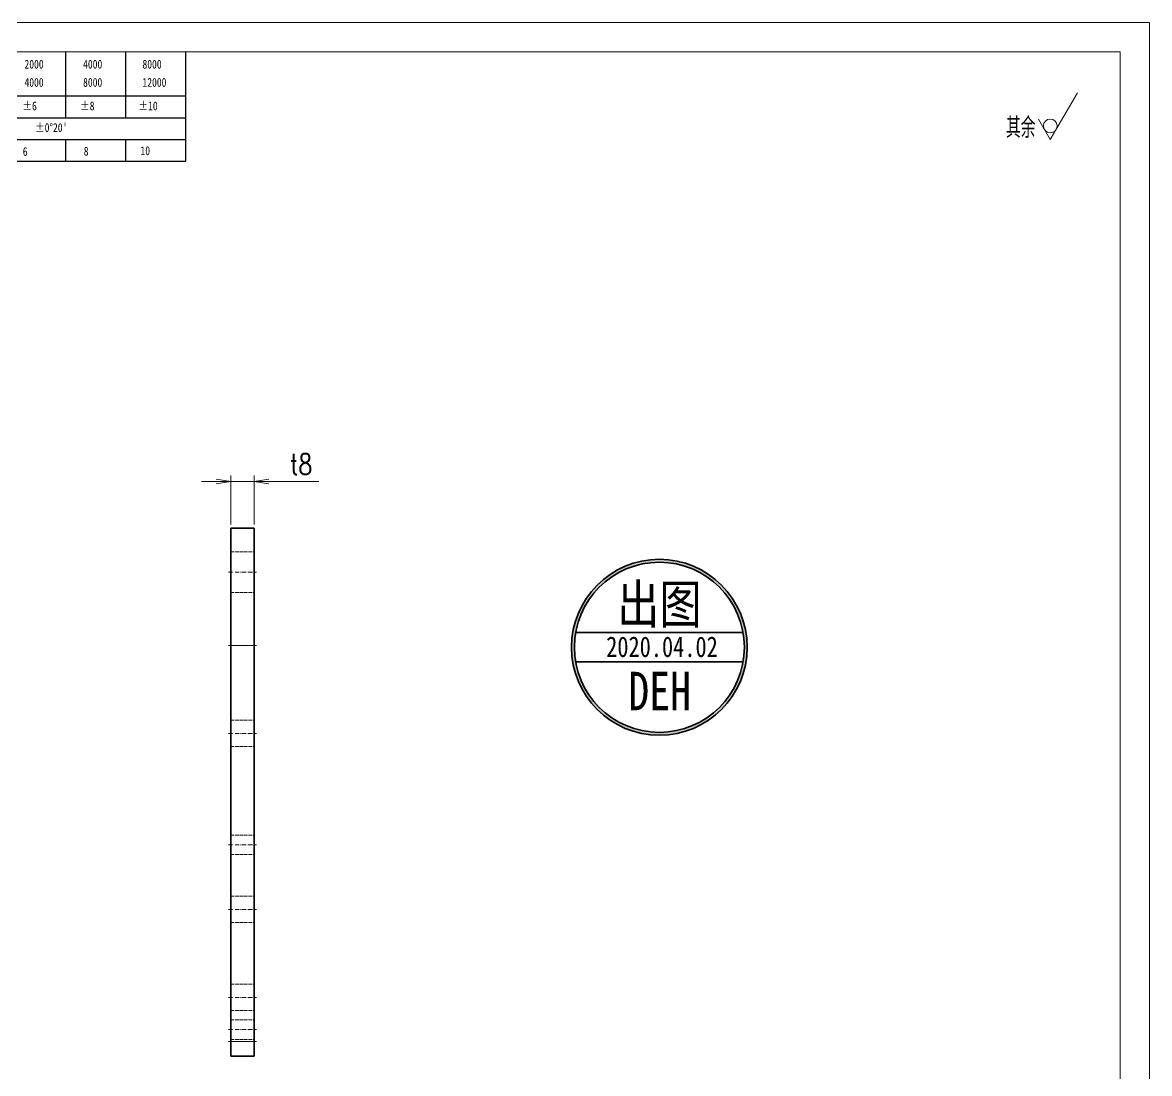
# Model space of a CAD drawing. Header units: millimetres. Extents: x 1333 to 190452, y -42879 to -5704.
# Drawn here: x 173317.3 to 173701.8, y -17525.2 to -17166.8 of the extents above; entities that cross this region are included whole.
import ezdxf
from ezdxf.enums import TextEntityAlignment as Align

# ---------------------------------------------------------------- set-up
doc = ezdxf.new("R2010")
doc.units = ezdxf.units.MM
doc.header["$LTSCALE"] = 0.5
for name, pattern in [('AM_ISO02W050x2', [3.75, 3, -0.75]), ('AM_ISO08W050x2', [9, 6, -0.75, 1.5, -0.75]), ('DASHDOT', [18.5, 12, -3, 0.5, -3]), ('DASHED', [15, 12, -3]), ('DOT2', [0.125, 0, -0.125])]:
    doc.linetypes.add(name, pattern=pattern)
for name, color, linetype, lineweight in [('中心线', 2, 'AM_ISO08W050x2', 18), ('印章专用-出图', 1, 'Continuous', 80), ('图框', 7, 'Continuous', 18), ('标注线', 3, 'Continuous', 18), ('虚线', 1, 'AM_ISO02W050x2', 18)]:
    doc.layers.add(name, color=color, linetype=linetype, lineweight=lineweight)
doc.layers.add('图\\M+19E79\\M+195B6\\M+18E9A', color=7, linetype='Continuous')
doc.layers.add('打印-禁用', color=7, linetype='Continuous', lineweight=15, plot=False)
doc.styles.add('DIM', font='romans.shx', dxfattribs={"width": 0.8, "bigfont": 'bigfont.shx'})
doc.styles.add('国标', font='simfang.ttf', dxfattribs={"width": 0.8})
doc.styles.add('机械长仿宋', font='gbenor.shx', dxfattribs={"height": 1, "bigfont": 'gbcbig.shx'})
doc.dimstyles.new('DEH 1-2$0', dxfattribs={"dimscale": 2, "dimtxt": 3.5, "dimasz": 2.5, "dimexe": 1, "dimexo": 0.625, "dimgap": 1.2, "dimtad": 1, "dimdsep": 46, "dimtxsty": 'DIM', "dimblk": 'OPEN', "dimcen": 0, "dimclrd": 8, "dimclre": 8, "dimclrt": 2, "dimazin": 2, "dimtfac": 0.5, "dimtmove": 0, "dimatfit": 3, "dimldrblk": 'OPEN', "dimfxl": 0, "dimtolj": 2, "dimlwd": 13, "dimlwe": 13, "dimarcsym": 0})

# ---------------------------------------------------------------- blocks, each defined once
blk = doc.blocks.new('GZDEH零件A3图框V01版')
at = {"layer": '图\\M+19E79\\M+195B6\\M+18E9A', "color": 9}
for p, q in [((3092.64, -1561.98), (3092.64, -1554.46)), ((3102.86, -1561.98), (3102.86, -1554.46)), ((3113.09, -1573.08), (3113.09, -1554.46)), ((2996.09, -1561.98), (3113.09, -1561.98)), ((3092.64, -1565.68), (3092.64, -1561.98)), ((3102.86, -1565.68), (3102.86, -1561.98)), ((2996.09, -1565.68), (3113.09, -1565.68)), ((2996.09, -1569.38), (3113.09, -1569.38)), ((3092.64, -1573.08), (3092.64, -1569.38)), ((3102.86, -1573.08), (3102.86, -1569.38)), ((2990.09, -1573.08), (3113.09, -1573.08))]:
    blk.add_line(p, q, dxfattribs=at)
at = {"layer": '图框', "linetype": 'Continuous'}
for p, q in [((3272.49, -1554.46), (2882.49, -1554.46)), ((3272.49, -1832.96), (3272.49, -1554.46))]:
    blk.add_line(p, q, dxfattribs=at)
at = {"layer": '打印-禁用', "linetype": 'Continuous'}
for p, q in [((3277.49, -1549.46), (2857.49, -1549.46)), ((3277.49, -1846.46), (3277.49, -1549.46))]:
    blk.add_line(p, q, dxfattribs=at)
at = {"layer": '图\\M+19E79\\M+195B6\\M+18E9A', "color": 9, "style": '国标', "width": 0.8}
for s, p in [('2000', (3085.57, -1557.31)), ('4000', (3095.57, -1557.31)), ('8000', (3105.7, -1557.31)), ('4000', (3085.57, -1560.41)), ('8000', (3095.57, -1560.41)), ('12000', (3105.7, -1560.41)), ('±6', (3085.22, -1564.42)), ('±8', (3095.06, -1564.42)), ('±10', (3105.02, -1564.42)), ("±0%%D20'", (3087.38, -1568.12)), ('6', (3085.28, -1572.19)), ('8', (3095.68, -1572.15)), ('10', (3105.36, -1572.06))]:
    blk.add_text(s, height=1.5, dxfattribs=at).set_placement(p)
blk = doc.blocks.new('DEH A3')
at = {"layer": '图框'}
blk.add_blockref('GZDEH零件A3图框V01版', (-2857.49, 1846.46), dxfattribs=at)
blk = doc.blocks.new('FINISHER_NON')
at = {"layer": '标注线'}
for p, q in [((0, 0), (4.62, 8)), ((-2.02, 3.5), (0, 0))]:
    blk.add_line(p, q, dxfattribs=at)
blk.add_circle((0, 2.33), 1.17, dxfattribs=at)
blk = doc.blocks.new('其余不去材料')
at = {"layer": '标注线'}
blk.add_blockref('FINISHER_NON', (0, 0), dxfattribs=at)
at = {"layer": '标注线', "color": 7, "linetype": 'DOT2', "style": '机械长仿宋'}
blk.add_text('其余', height=3.5, dxfattribs=at).set_placement((-7.56, 0.3))
blk = doc.blocks.new('_Open')
at = {"color": 0, "linetype": 'ByBlock', "lineweight": -2}
for p, q in [((-1, 0.167), (0, 0)), ((-1, -0.167), (0, 0)), ((0, 0), (-1, 0))]:
    blk.add_line(p, q, dxfattribs=at)
blk = doc.blocks.new('*D18')
at = {"layer": 'Defpoints', "color": 0, "transparency": 16777216}
for p in [(173396.3, -17323.34), (173388.3, -17339.27), (173396.3, -17339.27)]:
    blk.add_point(p, dxfattribs=at)
at = {"layer": '标注线', "color": 8, "lineweight": 13, "transparency": 16777216}
for p, q in [((173388.3, -17338.02), (173388.3, -17321.34)), ((173396.3, -17338.02), (173396.3, -17321.34)), ((173383.3, -17323.34), (173378.3, -17323.34)), ((173388.3, -17323.34), (173396.3, -17323.34)), ((173401.3, -17323.34), (173418.3, -17323.34))]:
    blk.add_line(p, q, dxfattribs=at)
at = {"layer": '标注线', "color": 8, "lineweight": 13, "transparency": 16777216, "xscale": 5, "yscale": 5, "zscale": 5}
blk.add_blockref('_Open', (173388.3, -17323.34), dxfattribs=at)
at = {"layer": '标注线', "color": 8, "lineweight": 13, "transparency": 16777216, "xscale": 5, "yscale": 5, "zscale": 5, "rotation": 180}
blk.add_blockref('_Open', (173396.3, -17323.34), dxfattribs=at)
at = {"layer": '标注线', "color": 2, "transparency": 16777216, "insert": (173412.3, -17317.44), "char_height": 7, "attachment_point": 5, "style": 'DIM'}
blk.add_mtext('\\A2;{\\Fromans,bigfont|c134;t}8', dxfattribs=at)
blk = doc.blocks.new('出图章')
at = {"layer": '印章专用-出图'}
h = blk.add_hatch(color=256, dxfattribs=at)
h.paths.add_polyline_path([(-15, 0, 1), (15, 0, 1)])
h.paths.add_polyline_path([(14.5, 0, -1), (-14.5, 0, -1)], flags=16)
h.paths.add_polyline_path([(-7.31, -12.35), (7.41, -12.35), (7.41, -2.73), (-7.31, -2.73)], flags=8)
at = {"layer": '印章专用-出图', "lineweight": 35}
for p, q in [((-14.28, 2.5), (14.28, 2.5)), ((-14.28, -2.5), (14.28, -2.5))]:
    blk.add_line(p, q, dxfattribs=at)
for radius in [15, 14.5]:
    blk.add_circle((0, 0), radius, dxfattribs=at)
at = {"layer": '印章专用-出图', "color": 4, "style": '国标', "width": 0.8}
blk.add_text('DEH', height=6.562, dxfattribs=at).set_placement((0.05, -10.74), align=Align.CENTER)
at = {"layer": '印章专用-出图', "color": 3, "style": '国标', "width": 0.8}
blk.add_attdef('出图', text='', height=6.6, dxfattribs=at).set_placement((0, 7.35), align=Align.MIDDLE_CENTER)
at = {"layer": '印章专用-出图', "color": 2, "style": '国标', "width": 0.8}
blk.add_attdef('XXXX.XX.XX', text='', height=3.5, dxfattribs=at).set_placement((0.45, 0.1), align=Align.MIDDLE_CENTER)
blk = doc.blocks.new('YZ-CT')
at = {"layer": '印章专用-出图'}
blk.add_blockref('出图章', (0.63, 0), dxfattribs=at).add_auto_attribs({'出图': '出图', 'XXXX.XX.XX': '2020.04.02'})

msp = doc.modelspace()

# ---------------------------------------------------------------- linework, layer by layer
at = {"color": 7, "lineweight": 35, "ltscale": 0.2}
for p, q in [((173396.299, -17339.273), (173388.299, -17339.273)), ((173396.299, -17519.273), (173388.299, -17519.273))]:
    msp.add_line(p, q, dxfattribs=at)
at = {"color": 7, "lineweight": 35}
for p, q in [((173388.299, -17339.273), (173388.299, -17379.273)), ((173396.299, -17379.273), (173396.299, -17339.273)), ((173388.299, -17514.273), (173388.299, -17379.273)), ((173396.299, -17379.273), (173396.299, -17514.273))]:
    msp.add_line(p, q, dxfattribs=at)
at = {"color": 7, "lineweight": 13, "ltscale": 0.2}
for p, q in [((173396.299, -17379.273), (173388.299, -17379.273)), ((173396.299, -17514.273), (173388.299, -17514.273))]:
    msp.add_line(p, q, dxfattribs=at)
at = {"color": 7, "lineweight": 35, "ltscale": 0.125}
for p, q in [((173388.299, -17514.273), (173388.299, -17519.273)), ((173396.299, -17519.273), (173396.299, -17514.273))]:
    msp.add_line(p, q, dxfattribs=at)
at = {"layer": '中心线', "linetype": 'DASHDOT', "lineweight": 13, "ltscale": 0.239999}
for p, q in [((173387.499, -17354.273), (173397.099, -17354.273)), ((173387.499, -17409.273), (173397.099, -17409.273)), ((173387.499, -17447.273), (173397.099, -17447.273)), ((173387.499, -17469.273), (173397.099, -17469.273)), ((173387.499, -17499.273), (173397.099, -17499.273)), ((173387.499, -17510.273), (173397.099, -17510.273))]:
    msp.add_line(p, q, dxfattribs=at)
at = {"layer": '中心线', "linetype": 'DASHDOT', "lineweight": 13, "ltscale": 0.240015}
for p, q in [((173397.099, -17379.273), (173387.499, -17379.273)), ((173397.099, -17514.273), (173387.499, -17514.273))]:
    msp.add_line(p, q, dxfattribs=at)
at = {"layer": '虚线', "linetype": 'DASHED', "lineweight": 13, "ltscale": 0.2}
for p, q in [((173388.299, -17347.356), (173396.299, -17347.356)), ((173388.299, -17361.191), (173396.299, -17361.191)), ((173396.299, -17379.273), (173388.299, -17379.273)), ((173388.299, -17404.773), (173396.299, -17404.773)), ((173388.299, -17404.773), (173396.299, -17404.773)), ((173388.299, -17413.773), (173396.299, -17413.773)), ((173388.299, -17413.773), (173396.299, -17413.773)), ((173388.299, -17443.95), (173396.299, -17443.95)), ((173388.299, -17443.95), (173396.299, -17443.95)), ((173388.299, -17450.597), (173396.299, -17450.597)), ((173388.299, -17450.597), (173396.299, -17450.597)), ((173388.299, -17464.773), (173396.299, -17464.773)), ((173388.299, -17473.773), (173396.299, -17473.773)), ((173388.299, -17494.773), (173396.299, -17494.773)), ((173388.299, -17503.773), (173396.299, -17503.773)), ((173388.299, -17506.95), (173396.299, -17506.95)), ((173388.299, -17506.95), (173396.299, -17506.95)), ((173388.299, -17513.597), (173396.299, -17513.597)), ((173388.299, -17513.597), (173396.299, -17513.597)), ((173396.299, -17514.273), (173388.299, -17514.273))]:
    msp.add_line(p, q, dxfattribs=at)

# ---------------------------------------------------------------- block references
at = {"layer": '印章专用-出图', "xscale": 2, "yscale": 2, "zscale": 2}
msp.add_blockref('YZ-CT', (173533.275, -17379.894), dxfattribs=at)
at = {"layer": '图框', "xscale": 2, "yscale": 2, "zscale": 2}
msp.add_blockref('DEH A3', (172861.762, -17760.849), dxfattribs=at)
at = {"layer": '标注线', "xscale": 2, "yscale": 2, "zscale": 2}
msp.add_blockref('其余不去材料', (173667.924, -17206.777), dxfattribs=at)

# ---------------------------------------------------------------- dimensions: what is measured, and where the dimension line sits
at = {"layer": '标注线'}
dim = msp.add_linear_dim(base=(173396.299, -17323.342), p1=(173388.299, -17339.273), p2=(173396.299, -17339.273), text='{\\Fromans,bigfont|c134;t}<>', dimstyle='DEH 1-2$0', dxfattribs=at)
dim.commit()
dim.dimension.update_dxf_attribs({"geometry": '*D18', "text_midpoint": (173412.299, -17317.442)})

doc.saveas('drawing.dxf')
